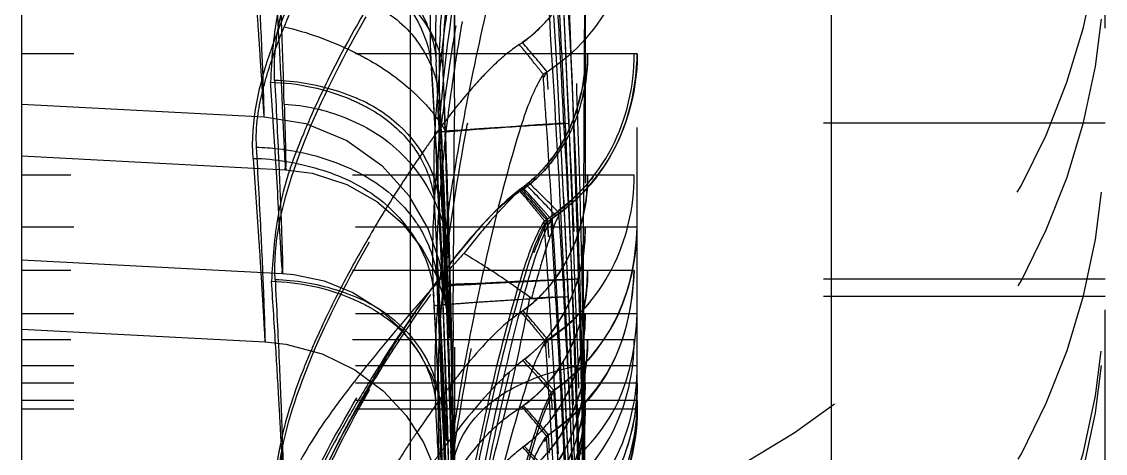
# Model space of a CAD drawing. Header units: millimetres. Extents: x 1147 to 12155, y -6137 to -4403.
# Drawn here: x 4469.75 to 4476.03, y -5384.36 to -5381.86 of the extents above; entities that cross this region are included whole.
import ezdxf

# ---------------------------------------------------------------- set-up
doc = ezdxf.new("R2010")
doc.units = ezdxf.units.MM
doc.header["$LTSCALE"] = 16.335
doc.linetypes.add('HIDDEN', pattern=[0.2, 0.1, -0.1])
doc.layers.get('0').update_dxf_attribs({"linetype": 'CONTINUOUS'})
doc.layers.add('DEFAULT_2', color=8, linetype='HIDDEN')

msp = doc.modelspace()

# ---------------------------------------------------------------- linework, layer by layer
at = {"color": 7, "linetype": 'Continuous'}
for p, q in [((4474.4402, -5400.9602), (4474.4402, -5116.5828)), ((4471.9992, -5119.5439), (4471.9992, -5397.9991)), ((4469.746, -5388.6192), (4469.746, -5354.3066)), ((4469.746, -5382.3364), (4471.1511, -5382.41)), ((4469.746, -5383.6435), (4471.1575, -5383.7175))]:
    msp.add_line(p, q, dxfattribs=at)
for points in [[(4471.1512, -5382.41), (4471.3934, -5382.45), (4471.6319, -5382.5485), (4471.8345, -5382.6936), (4471.9921, -5382.8699), (4471.9992, -5382.8824)], [(4471.1575, -5383.7175), (4471.2781, -5383.7304), (4471.4883, -5383.7865), (4471.6781, -5383.8793), (4471.8413, -5384.0015), (4471.9742, -5384.1449)]]:
    msp.add_lwpolyline(points, dxfattribs=at)
msp.add_arc((4477.2178, -5388.264), 7.0257, 141.95604, 143.11875, dxfattribs=at)
for points, knots in [([(4471.1512, -5382.41), (4471.1527, -5382.41), (4471.1502, -5382.4), (4471.1529, -5382.3899), (4471.151, -5382.3649), (4471.1508, -5382.3179), (4471.1476, -5382.2349), (4471.1431, -5382.1116), (4471.1362, -5381.9548), (4471.1232, -5381.6834), (4471.1111, -5381.4643), (4471.102, -5381.3082)], [0, 0, 0, 0, 0.004226, 0.016793, 0.037599, 0.066519, 0.148191, 0.260789, 0.403291, 0.574674, 1, 1, 1, 1]), ([(4471.1075, -5382.5872), (4471.1496, -5382.588), (4471.3221, -5382.6002), (4471.4927, -5382.6437), (4471.6133, -5382.6943)], [0, 0, 0, 0, 0.243497, 1, 1, 1, 1]), ([(4471.1575, -5383.7175), (4471.1591, -5383.7176), (4471.1562, -5383.7071), (4471.1591, -5383.697), (4471.157, -5383.6712), (4471.1568, -5383.6229), (4471.1534, -5383.5377), (4471.149, -5383.4111), (4471.142, -5383.2502), (4471.1289, -5382.9719), (4471.1167, -5382.7472), (4471.1075, -5382.5872)], [0, 0, 0, 0, 0.004196, 0.016767, 0.037596, 0.066554, 0.148327, 0.26103, 0.403605, 0.574996, 1, 1, 1, 1]), ([(4471.6133, -5382.6943), (4471.6517, -5382.7103), (4471.7939, -5382.7778), (4471.921, -5382.8798), (4471.9934, -5382.9703)], [0, 0, 0, 0, 0.26405, 1, 1, 1, 1]), ([(4471.5981, -5384.0474), (4471.5693, -5384.0858), (4471.4598, -5384.2363), (4471.3608, -5384.3957), (4471.3034, -5384.5214)], [0, 0, 0, 0, 0.257768, 1, 1, 1, 1])]:
    msp.add_open_spline(points, degree=3, knots=knots, dxfattribs=at)
msp.add_open_spline([(4471.1075, -5382.5872), (4471.104, -5382.5279), (4471.1072, -5382.468), (4471.1149, -5382.4091)], degree=3, dxfattribs=at)
at = {"layer": 'DEFAULT_2', "color": 8, "linetype": 'HIDDEN'}
for p, q in [((4476.0286, -5388.4307), (4476.0286, -5129.1123)), ((4473.0272, -5273.3513), (4473.0132, -5384.1071)), ((4473.3151, -5384.1071), (4473.2972, -5273.3513)), ((4472.2559, -5328.2078), (4472.2559, -5391.4398)), ((4473.3151, -5382.0458), (4469.746, -5382.0458)), ((4472.1472, -5382.5429), (4472.1223, -5382.127)), ((4472.1226, -5382.1323), (4472.1296, -5382.2552)), ((4472.1296, -5382.2552), (4472.1364, -5382.3782)), ((4472.1864, -5382.671), (4472.1693, -5382.3145)), ((4472.1777, -5382.4996), (4472.1695, -5382.3185)), ((4472.2548, -5382.3033), (4472.2539, -5382.5112)), ((4472.1364, -5382.3782), (4472.143, -5382.5011)), ((4476.0286, -5382.448), (4472.8894, -5382.448)), ((4472.1852, -5382.6744), (4472.1777, -5382.4996)), ((4472.1765, -5383.0793), (4472.1472, -5382.5429)), ((4469.746, -5382.638), (4471.2764, -5382.7182)), ((4472.2059, -5383.121), (4472.1864, -5382.671)), ((4473.2972, -5382.7497), (4469.746, -5382.7497)), ((4472.6456, -5382.8269), (4472.671, -5382.8053)), ((4471.8056, -5382.9022), (4471.9511, -5383.028)), ((4471.2545, -5383.2736), (4471.2337, -5382.908)), ((4472.1596, -5383.2701), (4472.1399, -5382.9145)), ((4471.9511, -5383.028), (4472.0655, -5383.1723)), ((4472.8715, -5383.1317), (4472.8609, -5382.9704)), ((4473.3151, -5383.0513), (4469.746, -5383.0513)), ((4472.1911, -5383.3587), (4472.1765, -5383.0793)), ((4472.2246, -5383.6064), (4472.2059, -5383.121)), ((4472.0655, -5383.1723), (4472.1474, -5383.3248)), ((4472.1627, -5383.3641), (4472.1554, -5383.214)), ((4469.746, -5383.2413), (4471.2581, -5383.3206)), ((4472.1842, -5383.7567), (4472.1596, -5383.2701)), ((4472.2559, -5385.5982), (4472.2208, -5383.2289)), ((4473.2972, -5383.3027), (4469.746, -5383.3027)), ((4472.1474, -5383.3248), (4472.1978, -5383.4729)), ((4472.1672, -5383.4593), (4472.1627, -5383.3641)), ((4472.1861, -5383.3947), (4472.1888, -5383.4594)), ((4472.19, -5383.3732), (4472.1941, -5383.4113)), ((4472.194, -5383.4075), (4472.1911, -5383.3587)), ((4472.2142, -5383.4594), (4472.2118, -5383.3862)), ((4476.0286, -5383.353), (4472.9747, -5383.353)), ((4471.6668, -5383.4312), (4471.8161, -5383.5258)), ((4472.1561, -5383.8282), (4472.1338, -5383.4352)), ((4472.1338, -5383.4352), (4472.1346, -5383.4516)), ((4472.1941, -5383.4113), (4472.1946, -5383.4172)), ((4472.8248, -5383.4577), (4472.8887, -5383.4535)), ((4476.0286, -5383.4535), (4472.8887, -5383.4535)), ((4471.8161, -5383.5258), (4471.9438, -5383.6421)), ((4472.1978, -5383.4729), (4472.2207, -5383.5915)), ((4473.3151, -5383.5541), (4469.746, -5383.5541)), ((4472.2207, -5383.5915), (4472.226, -5383.6438)), ((4471.9438, -5383.6421), (4472.0472, -5383.7746)), ((4472.226, -5383.6438), (4472.2267, -5383.6533)), ((4472.2471, -5383.5988), (4472.2435, -5384.067)), ((4473.2972, -5383.7049), (4469.746, -5383.7049)), ((4472.0472, -5383.7746), (4472.123, -5383.9135)), ((4472.2049, -5384.1967), (4472.1842, -5383.7567)), ((4472.1686, -5384.4995), (4472.1561, -5383.8282)), ((4473.3151, -5383.8557), (4469.746, -5383.8557)), ((4473.3151, -5383.9563), (4469.746, -5383.9563)), ((4472.123, -5383.9135), (4472.172, -5384.0478)), ((4472.9189, -5383.9618), (4472.9225, -5384.0475)), ((4473.3151, -5384.0568), (4469.746, -5384.0568)), ((4472.172, -5384.0478), (4472.1984, -5384.1669)), ((4472.2435, -5384.067), (4472.2423, -5384.2203)), ((4473.3151, -5384.1071), (4469.746, -5384.1071)), ((4472.1879, -5384.8991), (4472.1708, -5384.1069)), ((4472.1984, -5384.1669), (4472.2063, -5384.2309)), ((4472.2423, -5384.2203), (4472.2396, -5384.5911)), ((4472.2063, -5384.2309), (4472.2073, -5384.2428)), ((4472.8002, -5384.4323), (4472.7892, -5384.2628)), ((4472.2012, -5384.7267), (4472.1799, -5384.2884))]:
    msp.add_line(p, q, dxfattribs=at)
for points in [[(4471.2764, -5382.7182), (4471.4308, -5382.7383), (4471.631, -5382.8029), (4471.8056, -5382.9022)], [(4471.9992, -5382.8824), (4472.1024, -5383.0619), (4472.1667, -5383.2483), (4472.19, -5383.3732)], [(4471.2581, -5383.3205), (4471.3237, -5383.3261), (4471.5006, -5383.3634), (4471.6668, -5383.4312)], [(4472.1946, -5383.4172), (4472.1946, -5383.4167), (4472.194, -5383.4075)], [(4472.2267, -5383.6533), (4472.2267, -5383.6539), (4472.2264, -5383.6475), (4472.2257, -5383.6311)], [(4471.9742, -5384.1449), (4472.0757, -5384.3018), (4472.1457, -5384.4628), (4472.1853, -5384.611)], [(4472.2073, -5384.2428), (4472.2074, -5384.244), (4472.2071, -5384.2386), (4472.2062, -5384.2222)]]:
    msp.add_lwpolyline(points, dxfattribs=at)
for centre, radius, start, end in [((4373.9683, -5386.6034), 99.0379, 2.404723, 4.492371), ((4371.204, -5386.7388), 101.8062, 1.905859, 3.963587), ((4374.9299, -5387.66), 98.0752, 2.458197, 4.393854), ((4370.528, -5386.0531), 102.4822, 2.304856, 3.099452), ((4371.276, -5387.8432), 101.7342, 1.877948, 3.938209), ((4472.0066, -5380.8895), 4.022, 284.30286, 0), ((4357.8432, -5381.5599), 115.1673, 359.736628, 0.33353), ((4371.6589, -5388.2338), 101.35, 3.291721, 3.837393), ((4371.1686, -5387.2113), 101.8407, 2.880125, 3.239102), ((4404.8977, -5385.4351), 68.1165, 2.217098, 3.359329), ((4472.0066, -5381.4425), 4.022, 284.44, 0), ((4389.7985, -5384.7143), 81.5045, 1.671164, 2.281325), ((4389.6297, -5385.4817), 82.6244, 0.704746, 2.767959), ((4415.8811, -5384.9899), 55.4401, 2.78531, 3.50156), ((4294.5023, -5381.6819), 177.7535, 359.799692, 359.995829), ((4370.8337, -5387.4292), 102.1771, 2.993703, 3.229806), ((4474.8185, -5383.2893), 3.8175, 156.67502, 158.46631), ((4485.3843, -5384.1242), 13.2797, 170.17623, 171.46589), ((4369.9408, -5386.0819), 103.0701, 1.774012, 2.307763), ((4471.4751, -5382.393), 0.7041, 29.12286, 37.6881), ((4467.4419, -5386.2906), 6.7388, 38.38934, 39.6412), ((4467.6423, -5386.3714), 6.6598, 39.34549, 41.25887), ((4476.8763, -5384.8331), 5.9685, 152.42671, 156.1161), ((4471.504, -5382.3768), 0.6709, 21.24599, 29.11913), ((4471.9505, -5382.0458), 1.0766, 346.77892, 359.98329), ((4385.9573, -5387.4852), 86.3315, 3.278612, 3.5549), ((4471.5426, -5382.3617), 0.6295, 14.56943, 21.24108), ((4389.9641, -5386.3732), 82.2961, 1.905097, 2.982716), ((4397.2398, -5385.6365), 74.9927, 2.043689, 2.709893), ((4486.8432, -5385.141), 14.7872, 168.33044, 170.15346), ((4467.4995, -5386.2457), 6.6658, 37.76222, 38.39402), ((4371.3236, -5388.8005), 101.6867, 1.851678, 3.750395), ((4371.6664, -5387.3855), 101.3433, 2.792603, 2.993653), ((4369.997, -5387.2708), 103.0138, 2.674925, 2.880412), ((4225.2632, -5381.0699), 247.7482, 359.507236, 359.76426), ((4407.814, -5386.6647), 63.531, 3.81587, 4.020413), ((4344.3326, -5386.3259), 127.9256, 1.387227, 1.865486), ((4390.5023, -5385.5624), 81.7589, 2.268977, 2.384028), ((4484.0149, -5383.9206), 11.8953, 171.45653, 173.12741), ((4371.1931, -5389.1615), 101.8169, 3.773296, 3.941051), ((4402.8901, -5385.6165), 68.4462, 2.638083, 2.780847), ((4389.7571, -5385.592), 82.5047, 2.136607, 2.26901), ((4471.9691, -5382.0545), 1.0431, 339.6642, 347.32502), ((4411.3191, -5386.4336), 60.0183, 3.367663, 3.818488), ((4476.1341, -5385.4129), 4.9319, 142.96022, 144.03315), ((4476.4135, -5437.5189), 55.1836, 93.66149, 93.95081), ((4371.085, -5389.1685), 101.9252, 3.152331, 3.773217), ((4370.5365, -5388.2928), 102.474, 2.422285, 3.288594), ((4408.0643, -5386.378), 64.9441, 2.302061, 3.469279), ((4369.0317, -5387.3158), 103.9802, 2.430079, 2.674861), ((4472.0203, -5382.0732), 0.9886, 334.35606, 339.64656), ((4472.0066, -5382.448), 4.022, 284.44917, 0), ((4476.8366, -5385.9208), 5.7988, 144.04812, 145.45771), ((4476.8005, -5382.7311), 4.6657, 177.26532, 179.39054), ((4394.5726, -5386.5949), 77.6783, 2.416935, 3.020954), ((4393.8859, -5385.4573), 78.3737, 1.295185, 2.150714), ((4161.8999, -5381.1075), 310.3572, 359.540082, 359.740873), ((4472.0624, -5382.0929), 0.9423, 329.22169, 335.85833), ((4472.1134, -5382.123), 0.8831, 322.91027, 329.21188), ((4477.5889, -5386.4416), 6.7138, 145.43755, 146.38303), ((4483.9414, -5384.6511), 11.8444, 170.0877, 172.04545), ((4391.2095, -5386.0595), 81.0464, 1.890282, 2.393786), ((4477.969, -5386.6943), 7.1702, 146.38259, 147.22467), ((4480.5929, -5383.5531), 8.4508, 174.73607, 176.07887), ((4472.2115, -5382.0935), 1.0931, 311.13293, 325.19418), ((4471.9466, -5382.7492), 1.0806, 346.89151, 359.97502), ((4478.3874, -5386.9639), 7.668, 147.22378, 149.74634), ((4467.1393, -5387.7053), 7.3473, 39.65903, 41.56439), ((4470.4596, -5384.8456), 2.9756, 38.28429, 42.57403), ((4467.2752, -5387.8095), 7.3341, 41.5792, 42.86378), ((4467.509, -5387.9257), 7.2709, 42.80727, 44.76816), ((4467.6227, -5388.0624), 7.3075, 44.8272, 46.14063), ((4408.1519, -5385.3392), 64.861, 1.200459, 2.243618), ((4467.4949, -5387.1753), 6.7236, 38.86311, 40.12076), ((4371.4158, -5386.0351), 101.5944, 1.512792, 1.773343), ((4391.2825, -5387.2485), 80.9735, 2.855901, 3.065254), ((4391.5901, -5386.7479), 80.6657, 2.382417, 2.727529), ((4467.5561, -5387.1267), 6.6455, 38.22773, 38.86781), ((4467.3624, -5387.7329), 7.218, 40.93311, 41.58365), ((4471.9495, -5381.7809), 1.4852, 303.77801, 307.85206), ((4467.7335, -5387.953), 7.1519, 44.1637, 44.83139), ((4472.2405, -5382.1252), 1.0501, 306.41674, 311.08009), ((4370.1107, -5387.2733), 102.9003, 1.797096, 2.431923), ((4477.3743, -5383.3284), 5.2244, 176.12414, 177.46007), ((4481.3438, -5384.2824), 9.2208, 172.08048, 173.43998), ((4375.3523, -5389.7191), 97.6533, 3.72206, 3.93634), ((4374.3233, -5389.4977), 98.6845, 1.816548, 3.765004), ((4371.3721, -5389.6099), 101.6382, 1.827042, 3.727625), ((4371.5096, -5389.2864), 101.5004, 3.085776, 3.548708), ((4370.9219, -5388.8254), 102.0885, 1.886609, 3.279634), ((4475.8244, -5385.9204), 4.4421, 139.75707, 142.30172), ((4471.9281, -5383.0511), 1.0851, 347.56813, 359.98747), ((4477.925, -5386.6992), 7.1352, 149.71154, 152.19346), ((4475.8052, -5383.2603), 3.6538, 177.43602, 179.28208), ((4391.7196, -5388.377), 81.3212, 3.471173, 3.698255), ((4475.9203, -5386.1215), 4.6678, 140.5669, 143.56306), ((4481.8081, -5392.0197), 12.959, 137.135, 137.72611), ((4469.9674, -5387.1326), 4.5738, 55.22565, 59.19542), ((4778.496, -5385.7083), 305.5041, 179.529702, 179.689095), ((4479.6542, -5384.0907), 7.5203, 173.42048, 175.24279), ((4476.6162, -5386.6603), 5.5479, 142.38455, 143.12665), ((4475.5932, -5385.8433), 4.2403, 141.91881, 142.65347), ((4486.1024, -5386.3469), 14.0137, 167.31651, 169.14194), ((4477.8874, -5387.6038), 7.131, 143.19164, 145.95595), ((4476.496, -5386.5175), 5.3671, 143.56661, 144.4917), ((4481.4567, -5391.7), 12.4839, 137.72676, 138.22009), ((4392.3603, -5386.6956), 79.893, 1.954951, 2.422199), ((4471.9757, -5383.309), 1.0507, 340.88554, 359.98259), ((4409.6137, -5387.5453), 61.7225, 3.523574, 3.883178), ((4480.9532, -5391.2519), 11.8099, 138.21392, 139.3868), ((4477.3933, -5387.1543), 6.4674, 144.51643, 146.57882), ((4390.7284, -5387.5065), 81.5311, 1.826601, 2.911964), ((4394.2428, -5386.992), 77.9959, 2.009464, 2.665701), ((4470.2398, -5386.7447), 4.0999, 53.10854, 55.26187), ((4475.922, -5468.0145), 84.7128, 91.993797, 92.26079), ((4374.7199, -5389.7595), 98.287, 3.145575, 3.721669), ((4411.0253, -5385.3642), 61.982, 1.042612, 1.859456), ((4472.0066, -5383.353), 4.022, 284.21544, 0), ((4382.3911, -5388.7118), 89.8977, 2.820335, 3.348508), ((4392.8524, -5387.7823), 79.4005, 2.270612, 3.119854), ((4478.0516, -5383.9564), 5.912, 175.25225, 176.97005), ((4391.3219, -5387.2468), 80.934, 1.914598, 2.682137), ((4388.9385, -5386.8566), 83.3195, 2.086891, 2.336825), ((4390.0701, -5386.0709), 82.1856, 0.931503, 1.820919), ((4476.7603, -5443.8266), 60.4971, 93.729917, 93.847483), ((4407.591, -5387.4202), 65.418, 2.163928, 3.476315), ((4472.0066, -5383.4535), 4.022, 284.45056, 0), ((4479.9415, -5390.391), 10.4816, 139.35944, 141.97459), ((4478.3084, -5387.7619), 7.5659, 146.55542, 148.46126), ((4467.5448, -5387.9081), 6.7104, 39.31568, 40.57868), ((4467.6765, -5387.9553), 6.6556, 39.69486, 41.61317), ((4370.9828, -5389.1742), 102.0275, 2.364123, 3.152382), ((4471.9284, -5383.5538), 1.0847, 347.50445, 359.98671), ((4479.0661, -5388.4121), 8.5601, 145.88955, 148.54283), ((4476.7146, -5383.8894), 4.5734, 176.92197, 180.04752), ((4395.6876, -5386.179), 76.5693, 0.924684, 1.902261), ((4467.6087, -5387.8564), 6.6281, 38.68227, 39.3203), ((4472.0172, -5383.3234), 1.0067, 335.34133, 340.88487), ((4475.6505, -5385.5705), 4.5953, 155.58888, 156.94441), ((4407.1171, -5385.1651), 65.1394, 0.551785, 1.301308), ((4485.8059, -5386.2925), 13.7122, 169.13157, 171.12809), ((4371.4056, -5390.5059), 101.6045, 3.097151, 3.832976), ((4371.4045, -5390.2724), 101.6058, 1.804264, 3.70634), ((4471.9454, -5383.7045), 1.0818, 347.08124, 359.97786), ((4399.3181, -5386.7738), 73.6991, 1.431109, 2.336397), ((4478.49, -5387.876), 7.7803, 148.44447, 149.70233), ((4388.3592, -5386.8785), 83.8992, 1.843293, 2.087427), ((4475.1613, -5386.1954), 3.6796, 139.81637, 142.61562), ((4467.3161, -5388.7967), 7.2928, 41.0406, 42.9762), ((4467.3969, -5388.8981), 7.3175, 42.68049, 43.97598), ((4371.3825, -5389.291), 101.6276, 2.621476, 3.084491), ((4475.6538, -5383.8889), 3.5127, 180.07009, 183.0289), ((4471.9291, -5383.8554), 1.0841, 347.39226, 359.98533), ((4478.5455, -5388.0977), 7.952, 148.51759, 150.46468), ((4478.3066, -5387.7686), 7.5678, 149.70425, 150.4669), ((4389.2439, -5386.7923), 83.0108, 0.96286, 1.948272), ((4475.9114, -5386.7755), 4.6277, 142.54722, 143.16557), ((4467.4921, -5388.811), 7.1885, 42.02797, 42.68486), ((4471.9307, -5383.9559), 1.0825, 347.11474, 359.98178), ((4476.3044, -5387.0698), 5.1187, 143.16642, 144.04146), ((4371.1347, -5390.2892), 101.8757, 1.639189, 3.53449), ((4371.4732, -5390.0129), 101.537, 2.950038, 3.395916), ((4416.163, -5385.134), 56.8474, 0.29122, 1.16292), ((4477.6743, -5387.4152), 6.8434, 150.43194, 152.87202), ((4477.1616, -5387.6861), 6.1744, 144.08316, 146.10169), ((4391.3974, -5388.2875), 80.8585, 2.706459, 2.986646), ((4391.6582, -5387.8518), 80.5976, 2.347566, 2.691742), ((4488.9564, -5387.8091), 16.8706, 167.27596, 169.37049), ((4467.624, -5388.4609), 6.656, 39.10444, 41.01596), ((4467.6956, -5388.5207), 6.6519, 39.88006, 41.80014), ((4370.7643, -5388.293), 102.2464, 1.655656, 2.379722), ((4372.2138, -5387.2048), 100.7961, 1.571586, 1.795653), ((4471.9295, -5384.0565), 1.0837, 347.32008, 359.98442), ((4476.2492, -5387.3472), 5.0533, 140.76426, 142.98833), ((4486.956, -5387.3659), 14.8762, 167.3867, 169.38829), ((4471.93, -5384.1068), 1.0832, 347.24383, 359.98344), ((4390.9264, -5386.7986), 81.3308, 1.457673, 1.8452), ((4503.6665, -5388.8037), 31.7475, 171.62181, 171.8032), ((4477.9303, -5388.2096), 7.1045, 146.05524, 146.61819), ((4489.8974, -5386.8194), 17.8361, 171.80586, 172.08664), ((4371.4221, -5390.7879), 101.5882, 1.783433, 3.686647), ((4402.4024, -5385.529), 70.6065, 0.810079, 1.049026), ((4478.3002, -5388.4523), 7.5469, 146.62459, 147.7681), ((4477.1708, -5388.0481), 6.2111, 142.94259, 143.54128), ((4467.3014, -5389.3061), 7.3074, 41.00477, 42.93611), ((4467.3659, -5389.3792), 7.3211, 42.39635, 43.68913), ((4477.6693, -5388.4167), 6.8311, 143.53934, 144.22146)]:
    msp.add_arc(centre, radius, start, end, dxfattribs=at)
for points, knots in [([(4472.1226, -5382.1322), (4472.1071, -5381.8723), (4472.1358, -5381.3256), (4472.235, -5380.6409), (4472.3403, -5380.072), (4472.4332, -5379.6405), (4472.5424, -5379.2308), (4472.6244, -5378.9553), (4472.702, -5378.8462)], [0, 0, 0, 0, 0.232727, 0.486868, 0.618213, 0.749948, 0.880355, 1, 1, 1, 1]), ([(4471.2127, -5382.1982), (4471.2013, -5381.9849), (4471.3114, -5381.5191), (4471.626, -5380.8511), (4471.9741, -5380.2755), (4472.3078, -5379.8235), (4472.5081, -5379.6089), (4472.6293, -5379.5291)], [0, 0, 0, 0, 0.207745, 0.452099, 0.719677, 0.858849, 1, 1, 1, 1]), ([(4472.1644, -5382.9095), (4472.1528, -5382.6557), (4472.1877, -5382.1236), (4472.2936, -5381.4583), (4472.4037, -5380.906), (4472.5002, -5380.487), (4472.6111, -5380.0833), (4472.6958, -5379.815), (4472.7668, -5379.7015)], [0, 0, 0, 0, 0.232216, 0.485065, 0.615717, 0.747072, 0.877609, 1, 1, 1, 1]), ([(4471.0876, -5382.6517), (4471.0718, -5382.4359), (4471.186, -5381.9597), (4471.5158, -5381.2814), (4471.8826, -5380.6956), (4472.2355, -5380.2385), (4472.4505, -5380.0245), (4472.5801, -5379.9503)], [0, 0, 0, 0, 0.205478, 0.449746, 0.718344, 0.858207, 1, 1, 1, 1]), ([(4472.1382, -5383.5081), (4472.12, -5383.2371), (4472.1429, -5382.6789), (4472.2435, -5381.9847), (4472.3486, -5381.4183), (4472.44, -5380.9873), (4472.55, -5380.5605), (4472.6369, -5380.2711), (4472.7168, -5380.1459)], [0, 0, 0, 0, 0.237442, 0.485795, 0.612818, 0.741107, 0.87019, 1, 1, 1, 1]), ([(4471.2151, -5383.3549), (4471.2038, -5383.1415), (4471.3141, -5382.6755), (4471.629, -5382.0073), (4471.9772, -5381.4315), (4472.3109, -5380.9791), (4472.5107, -5380.764), (4472.6318, -5380.6838)], [0, 0, 0, 0, 0.207732, 0.452091, 0.719672, 0.858845, 1, 1, 1, 1]), ([(4472.1669, -5384.0669), (4472.1554, -5383.813), (4472.1905, -5383.2805), (4472.2967, -5382.6149), (4472.4071, -5382.0622), (4472.5037, -5381.6428), (4472.6147, -5381.2386), (4472.6993, -5380.97), (4472.77, -5380.856)], [0, 0, 0, 0, 0.232154, 0.48495, 0.615578, 0.746922, 0.877471, 1, 1, 1, 1]), ([(4472.7413, -5380.8728), (4472.6833, -5380.9591), (4472.6072, -5381.1662), (4472.4854, -5381.593), (4472.4079, -5381.9264), (4472.3617, -5382.15)], [0, 0, 0, 0, 0.233552, 0.487307, 1, 1, 1, 1]), ([(4473.0002, -5384.7868), (4473.002, -5384.7863), (4473.0004, -5384.7767), (4473.0037, -5384.7645), (4473.0036, -5384.7386), (4473.0062, -5384.6884), (4473.0076, -5384.6015), (4473.0097, -5384.4722), (4473.0108, -5384.3089), (4473.0109, -5384.1136), (4473.0096, -5383.8876), (4473.0056, -5383.5303), (4472.9954, -5383.0239), (4472.9759, -5382.3595), (4472.9479, -5381.6387), (4472.9236, -5381.1425), (4472.9097, -5380.8895)], [0, 0, 0, 0, 0.001369, 0.005212, 0.011497, 0.020177, 0.04453, 0.07789, 0.119871, 0.17009, 0.228162, 0.293705, 0.445024, 0.61778, 0.805071, 1, 1, 1, 1]), ([(4472.1906, -5382.1614), (4472.1836, -5381.9732), (4472.2277, -5381.5585), (4472.2953, -5381.1503), (4472.3277, -5380.9264)], [0, 0, 0, 0, 0.454247, 1, 1, 1, 1]), ([(4473.0272, -5381.1911), (4473.0272, -5381.3421), (4472.9655, -5381.6455), (4472.7706, -5381.8942), (4472.6486, -5381.9795)], [0, 0, 0, 0, 0.503564, 1, 1, 1, 1]), ([(4473.2972, -5381.1911), (4473.2968, -5381.383), (4473.2065, -5381.7709), (4472.9322, -5382.0668), (4472.7692, -5382.1636)], [0, 0, 0, 0, 0.502944, 1, 1, 1, 1]), ([(4471.0763, -5381.3465), (4471.2055, -5381.3484), (4471.4633, -5381.3927), (4471.8957, -5381.586), (4472.1111, -5381.9196), (4472.1226, -5382.1322)], [0, 0, 0, 0, 0.274688, 0.547228, 1, 1, 1, 1]), ([(4471.0763, -5381.3465), (4471.0879, -5381.4973), (4471.1035, -5381.7088), (4471.1215, -5381.9709), (4471.1313, -5382.1221), (4471.1392, -5382.2411), (4471.1436, -5382.3209), (4471.1476, -5382.3665), (4471.1479, -5382.3902), (4471.1513, -5382.4007), (4471.1496, -5382.4098), (4471.1512, -5382.41)], [0, 0, 0, 0, 0.425529, 0.596823, 0.739185, 0.851647, 0.933242, 0.962162, 0.983004, 0.995649, 1, 1, 1, 1]), ([(4471.9966, -5381.3844), (4471.9583, -5381.4409), (4471.8119, -5381.6637), (4471.6775, -5381.8945), (4471.5857, -5382.0704)], [0, 0, 0, 0, 0.255866, 1, 1, 1, 1]), ([(4472.2237, -5381.3718), (4472.2156, -5381.4337), (4472.1867, -5381.674), (4472.1684, -5381.9158), (4472.1659, -5382.0954)], [0, 0, 0, 0, 0.258127, 1, 1, 1, 1]), ([(4472.2664, -5381.4546), (4472.2564, -5381.5121), (4472.2187, -5381.7384), (4472.1874, -5381.9657), (4472.1694, -5382.1358)], [0, 0, 0, 0, 0.254571, 1, 1, 1, 1]), ([(4473.0039, -5383.8495), (4473.0015, -5383.6691), (4472.9876, -5382.8666), (4472.9612, -5382.0641), (4472.9309, -5381.4425)], [0, 0, 0, 0, 0.224687, 1, 1, 1, 1]), ([(4471.2384, -5381.4699), (4471.3564, -5381.4726), (4471.591, -5381.5133), (4471.9801, -5381.6805), (4472.1818, -5381.9741), (4472.1904, -5382.1615)], [0, 0, 0, 0, 0.27978, 0.555529, 1, 1, 1, 1]), ([(4472.1605, -5381.5696), (4472.1576, -5381.6138), (4472.1471, -5381.7873), (4472.1422, -5381.9615), (4472.1486, -5382.0909)], [0, 0, 0, 0, 0.254644, 1, 1, 1, 1]), ([(4471.2569, -5381.685), (4471.2451, -5381.7303), (4471.2077, -5381.9034), (4471.1942, -5382.0805), (4471.1887, -5382.2104)], [0, 0, 0, 0, 0.265141, 1, 1, 1, 1]), ([(4471.6868, -5381.7065), (4471.7226, -5381.722), (4471.852, -5381.7852), (4471.968, -5381.8792), (4472.0323, -5381.9625)], [0, 0, 0, 0, 0.269838, 1, 1, 1, 1]), ([(4471.9936, -5381.702), (4472.0168, -5381.732), (4472.0953, -5381.8486), (4472.1431, -5381.9883), (4472.1487, -5382.0909)], [0, 0, 0, 0, 0.269398, 1, 1, 1, 1]), ([(4471.2308, -5384.6612), (4471.2203, -5384.4472), (4471.3328, -5383.9807), (4471.6499, -5383.3116), (4471.9992, -5382.7349), (4472.332, -5382.2802), (4472.5297, -5382.0633), (4472.6487, -5381.9795)], [0, 0, 0, 0, 0.207766, 0.452174, 0.71973, 0.858861, 1, 1, 1, 1]), ([(4471.6588, -5382.0277), (4471.6902, -5382.0429), (4471.8076, -5382.1042), (4471.9178, -5382.1799), (4471.9912, -5382.2441)], [0, 0, 0, 0, 0.263556, 1, 1, 1, 1]), ([(4473.0132, -5382.0458), (4473.0132, -5382.1962), (4472.9523, -5382.4983), (4472.7582, -5382.7462), (4472.6365, -5382.8307)], [0, 0, 0, 0, 0.503851, 1, 1, 1, 1]), ([(4473.0272, -5382.0458), (4473.0272, -5382.1964), (4472.9656, -5382.4988), (4472.7721, -5382.7473), (4472.6507, -5382.8328)], [0, 0, 0, 0, 0.503502, 1, 1, 1, 1]), ([(4473.0132, -5382.0458), (4473.0132, -5382.1892), (4472.958, -5382.477), (4472.7824, -5382.7183), (4472.671, -5382.8053)], [0, 0, 0, 0, 0.503587, 1, 1, 1, 1]), ([(4472.7948, -5383.0176), (4472.9535, -5382.9155), (4473.2296, -5382.6247), (4473.3099, -5382.2367), (4473.3151, -5382.0458)], [0, 0, 0, 0, 0.497013, 1, 1, 1, 1]), ([(4472.7952, -5383.0021), (4472.9506, -5382.9021), (4473.2115, -5382.6106), (4473.2972, -5382.2326), (4473.2972, -5382.0458)], [0, 0, 0, 0, 0.497201, 1, 1, 1, 1]), ([(4472.1827, -5385.3773), (4472.1722, -5385.1224), (4472.2095, -5384.5882), (4472.3181, -5383.9204), (4472.4304, -5383.3657), (4472.5281, -5382.9446), (4472.6394, -5382.5368), (4472.7243, -5382.2666), (4472.7925, -5382.1492)], [0, 0, 0, 0, 0.231744, 0.484221, 0.614696, 0.745982, 0.876615, 1, 1, 1, 1]), ([(4471.2127, -5382.1981), (4471.2212, -5382.3571), (4471.2324, -5382.5803), (4471.2443, -5382.8568), (4471.2507, -5383.0165), (4471.2547, -5383.1421), (4471.2578, -5383.2267), (4471.2578, -5383.2746), (4471.2598, -5383.3001), (4471.2569, -5383.3103), (4471.2597, -5383.3206), (4471.2581, -5383.3205)], [0, 0, 0, 0, 0.425235, 0.596619, 0.739141, 0.851769, 0.933472, 0.962403, 0.983217, 0.995787, 1, 1, 1, 1]), ([(4471.2127, -5382.1981), (4471.3305, -5382.2006), (4471.5652, -5382.2419), (4471.9572, -5382.4165), (4472.1547, -5382.7175), (4472.1644, -5382.9094)], [0, 0, 0, 0, 0.276114, 0.549716, 1, 1, 1, 1]), ([(4472.7695, -5382.1638), (4472.7548, -5382.1876), (4472.6979, -5382.2926), (4472.6587, -5382.4059), (4472.6317, -5382.4931)], [0, 0, 0, 0, 0.23422, 1, 1, 1, 1]), ([(4471.9912, -5382.2441), (4472.0071, -5382.2579), (4472.0651, -5382.3112), (4472.1181, -5382.3703), (4472.1525, -5382.4168)], [0, 0, 0, 0, 0.266393, 1, 1, 1, 1]), ([(4471.2683, -5382.3374), (4471.3881, -5382.3427), (4471.6306, -5382.3994), (4472.0418, -5382.6422), (4472.2138, -5383.0023), (4472.2207, -5383.2289)], [0, 0, 0, 0, 0.254746, 0.518191, 1, 1, 1, 1]), ([(4471.2683, -5382.3374), (4471.2699, -5382.3924), (4471.2723, -5382.4867), (4471.276, -5382.5958), (4471.2761, -5382.6585), (4471.2784, -5382.69), (4471.2751, -5382.7057), (4471.2786, -5382.7166), (4471.2767, -5382.7175)], [0, 0, 0, 0, 0.433906, 0.746221, 0.856302, 0.93541, 0.983359, 1, 1, 1, 1]), ([(4471.6561, -5382.3109), (4471.6918, -5382.3262), (4471.8209, -5382.3887), (4471.9367, -5382.4818), (4472.0012, -5382.5645)], [0, 0, 0, 0, 0.269729, 1, 1, 1, 1]), ([(4472.1695, -5382.3185), (4472.1774, -5382.4762), (4472.191, -5382.7649), (4472.2065, -5383.1316), (4472.2183, -5383.4395), (4472.2228, -5383.5614), (4472.2293, -5383.7259), (4472.2292, -5383.5918), (4472.2258, -5383.4718), (4472.2229, -5383.3168), (4472.2208, -5383.2289)], [0, 0, 0, 0, 0.256685, 0.464012, 0.616574, 0.711527, 0.746969, 0.771872, 0.857022, 1, 1, 1, 1]), ([(4471.4189, -5382.4166), (4471.403, -5382.4527), (4471.3429, -5382.5926), (4471.2905, -5382.7364), (4471.2622, -5382.8456)], [0, 0, 0, 0, 0.259223, 1, 1, 1, 1]), ([(4472.143, -5382.5011), (4472.1415, -5382.4969), (4472.1737, -5382.5011), (4472.2006, -5382.4909), (4472.2761, -5382.4891), (4472.3665, -5382.4809), (4472.4851, -5382.4738), (4472.6712, -5382.462), (4472.8182, -5382.4536), (4472.919, -5382.448)], [0, 0, 0, 0, 0.017357, 0.070011, 0.157467, 0.279147, 0.43296, 0.610789, 1, 1, 1, 1]), ([(4473.0102, -5386.3427), (4473.0124, -5386.317), (4473.0086, -5386.2165), (4473.0134, -5385.9968), (4473.0099, -5385.6422), (4473.0043, -5384.9411), (4472.9807, -5383.8623), (4472.9452, -5382.9445), (4472.919, -5382.448)], [0, 0, 0, 0, 0.019851, 0.077282, 0.169275, 0.292815, 0.617205, 1, 1, 1, 1]), ([(4471.2731, -5382.6659), (4471.2724, -5382.6538), (4471.2692, -5382.5873), (4471.2663, -5382.5207), (4471.2638, -5382.4662)], [0, 0, 0, 0, 0.180607, 1, 1, 1, 1]), ([(4472.2051, -5382.4972), (4472.2298, -5382.495), (4472.3651, -5382.4838), (4472.5006, -5382.4742), (4472.6113, -5382.4665)], [0, 0, 0, 0, 0.182785, 1, 1, 1, 1]), ([(4472.0012, -5382.5645), (4472.0227, -5382.5921), (4472.0939, -5382.6984), (4472.1354, -5382.8258), (4472.1401, -5382.9186)], [0, 0, 0, 0, 0.273906, 1, 1, 1, 1]), ([(4472.1941, -5383.4146), (4472.1918, -5383.3741), (4472.1768, -5383.0852), (4472.1617, -5382.7962), (4472.1475, -5382.5478)], [0, 0, 0, 0, 0.140118, 1, 1, 1, 1]), ([(4471.0876, -5382.6517), (4471.2165, -5382.6537), (4471.4735, -5382.6984), (4471.9055, -5382.8908), (4472.1203, -5383.2229), (4472.1338, -5383.4352)], [0, 0, 0, 0, 0.274461, 0.547007, 1, 1, 1, 1]), ([(4471.0876, -5382.6517), (4471.0987, -5382.8028), (4471.1134, -5383.0148), (4471.1303, -5383.2773), (4471.1394, -5383.4289), (4471.1468, -5383.5481), (4471.1508, -5383.6281), (4471.1544, -5383.6738), (4471.1545, -5383.6975), (4471.158, -5383.7083), (4471.156, -5383.7172), (4471.1575, -5383.7175)], [0, 0, 0, 0, 0.425522, 0.596806, 0.739157, 0.851613, 0.933211, 0.962137, 0.982987, 0.995643, 1, 1, 1, 1]), ([(4471.2767, -5382.7175), (4471.2728, -5382.7192), (4471.2794, -5382.6871), (4471.2737, -5382.6789), (4471.2731, -5382.6659)], [0, 0, 0, 0, 0.246164, 1, 1, 1, 1]), ([(4473.0272, -5382.7497), (4473.0272, -5382.8998), (4472.9659, -5383.2015), (4472.7734, -5383.4496), (4472.6526, -5383.5353)], [0, 0, 0, 0, 0.50348, 1, 1, 1, 1]), ([(4472.7978, -5383.7043), (4472.9524, -5383.6041), (4473.212, -5383.3129), (4473.2972, -5382.936), (4473.2972, -5382.7497)], [0, 0, 0, 0, 0.497202, 1, 1, 1, 1]), ([(4471.1422, -5385.5599), (4471.1307, -5385.3424), (4471.2528, -5384.866), (4471.5896, -5384.187), (4471.9585, -5383.6002), (4472.3079, -5383.1373), (4472.5136, -5382.9162), (4472.6365, -5382.8307)], [0, 0, 0, 0, 0.205919, 0.450374, 0.718721, 0.858343, 1, 1, 1, 1]), ([(4471.2327, -5385.5162), (4471.2367, -5385.4139), (4471.2527, -5385.1987), (4471.3378, -5384.8701), (4471.4805, -5384.5336), (4471.7149, -5384.0595), (4472.0778, -5383.4705), (4472.424, -5383.0107), (4472.6507, -5382.8327)], [0, 0, 0, 0, 0.099298, 0.208494, 0.327223, 0.453138, 0.720563, 1, 1, 1, 1]), ([(4471.3168, -5384.8595), (4471.396, -5384.6877), (4471.5558, -5384.3287), (4471.8648, -5383.8059), (4472.2159, -5383.2903), (4472.4883, -5382.9629), (4472.6456, -5382.8269)], [0, 0, 0, 0, 0.232394, 0.482311, 0.744367, 1, 1, 1, 1]), ([(4471.2622, -5382.8456), (4471.2506, -5382.8905), (4471.2136, -5383.0616), (4471.2001, -5383.2369), (4471.1946, -5383.3653)], [0, 0, 0, 0, 0.265014, 1, 1, 1, 1]), ([(4472.1644, -5382.9093), (4472.1846, -5383.3697), (4472.2454, -5385.209), (4472.1664, -5383.3758), (4472.1401, -5382.9186)], [0, 0, 0, 0, 0.501486, 1, 1, 1, 1]), ([(4472.1848, -5382.9621), (4472.1882, -5383.0561), (4472.1916, -5383.1853), (4472.1992, -5383.3769), (4472.1968, -5383.4184), (4472.2, -5383.4761), (4472.192, -5383.4492), (4472.1952, -5383.4327), (4472.1941, -5383.4146)], [0, 0, 0, 0, 0.497527, 0.742925, 0.875414, 0.898905, 0.904182, 1, 1, 1, 1]), ([(4471.9934, -5382.9703), (4472.0175, -5383.0005), (4472.099, -5383.1181), (4472.1487, -5383.2602), (4472.1542, -5383.3646)], [0, 0, 0, 0, 0.270119, 1, 1, 1, 1]), ([(4472.7952, -5383.0021), (4472.7242, -5383.1264), (4472.639, -5383.4028), (4472.5271, -5383.8137), (4472.4324, -5384.2274), (4472.3212, -5384.7715), (4472.2128, -5385.4371), (4472.1739, -5385.9727), (4472.1846, -5386.2329)], [0, 0, 0, 0, 0.129994, 0.25928, 0.387759, 0.514915, 0.763551, 1, 1, 1, 1]), ([(4472.1916, -5386.4098), (4472.1783, -5386.136), (4472.2119, -5385.5735), (4472.345, -5384.729), (4472.4923, -5384.013), (4472.6378, -5383.4388), (4472.7277, -5383.1515), (4472.7948, -5383.0176)], [0, 0, 0, 0, 0.23759, 0.485906, 0.741027, 0.870267, 1, 1, 1, 1]), ([(4472.2716, -5385.4984), (4472.2981, -5385.2892), (4472.3646, -5384.8658), (4472.4923, -5384.2294), (4472.6439, -5383.5993), (4472.7519, -5383.1765), (4472.8432, -5382.985)], [0, 0, 0, 0, 0.245067, 0.49784, 0.75348, 1, 1, 1, 1]), ([(4472.7753, -5383.0154), (4472.7575, -5383.0449), (4472.6903, -5383.177), (4472.6473, -5383.3193), (4472.6152, -5383.428)], [0, 0, 0, 0, 0.233185, 1, 1, 1, 1]), ([(4472.8155, -5383.0038), (4472.7978, -5383.0382), (4472.73, -5383.1882), (4472.684, -5383.3467), (4472.6518, -5383.4682)], [0, 0, 0, 0, 0.235133, 1, 1, 1, 1]), ([(4473.0132, -5383.0513), (4473.0132, -5383.1987), (4472.9548, -5383.4946), (4472.7689, -5383.7397), (4472.6517, -5383.8253)], [0, 0, 0, 0, 0.503844, 1, 1, 1, 1]), ([(4472.8166, -5384.0086), (4472.9658, -5383.9), (4473.2383, -5383.6202), (4473.3068, -5383.2379), (4473.3151, -5383.0513)], [0, 0, 0, 0, 0.496979, 1, 1, 1, 1]), ([(4471.2581, -5383.3205), (4471.2542, -5383.3199), (4471.2608, -5383.296), (4471.2552, -5383.2853), (4471.2545, -5383.2736)], [0, 0, 0, 0, 0.254277, 1, 1, 1, 1]), ([(4473.0272, -5383.3027), (4473.0272, -5383.4525), (4472.9665, -5383.7536), (4472.7746, -5384.0013), (4472.6543, -5384.0871)], [0, 0, 0, 0, 0.503489, 1, 1, 1, 1]), ([(4472.8001, -5384.2558), (4472.9494, -5384.1486), (4473.2205, -5383.8691), (4473.2893, -5383.4885), (4473.2972, -5383.3027)], [0, 0, 0, 0, 0.497029, 1, 1, 1, 1]), ([(4473.2972, -5383.3033), (4473.2885, -5383.47), (4473.232, -5383.8065), (4473.021, -5384.0837), (4472.8933, -5384.1888)], [0, 0, 0, 0, 0.50238, 1, 1, 1, 1]), ([(4471.2151, -5383.3548), (4471.333, -5383.3573), (4471.5678, -5383.3986), (4471.9599, -5383.5735), (4472.1574, -5383.8748), (4472.1669, -5384.0668)], [0, 0, 0, 0, 0.276108, 0.549715, 1, 1, 1, 1]), ([(4471.2151, -5383.3548), (4471.2236, -5383.5138), (4471.2348, -5383.7369), (4471.2467, -5384.0133), (4471.2531, -5384.173), (4471.2571, -5384.2986), (4471.2603, -5384.3832), (4471.2603, -5384.431), (4471.2624, -5384.4566), (4471.2594, -5384.4667), (4471.2624, -5384.4771), (4471.2609, -5384.477)], [0, 0, 0, 0, 0.425225, 0.596608, 0.73913, 0.851761, 0.933468, 0.962403, 0.983219, 0.995791, 1, 1, 1, 1]), ([(4472.1861, -5383.3947), (4472.1872, -5383.3901), (4472.2139, -5383.3962), (4472.2468, -5383.3856), (4472.3184, -5383.3856), (4472.4094, -5383.3785), (4472.5258, -5383.3732), (4472.7095, -5383.3638), (4472.8545, -5383.3573), (4472.9539, -5383.353)], [0, 0, 0, 0, 0.018424, 0.071827, 0.159642, 0.281257, 0.434594, 0.611744, 1, 1, 1, 1]), ([(4472.2141, -5383.3855), (4472.2491, -5383.3803), (4472.3718, -5383.3787), (4472.4935, -5383.3711), (4472.5802, -5383.3676)], [0, 0, 0, 0, 0.289982, 1, 1, 1, 1]), ([(4472.9943, -5387.2517), (4472.9959, -5387.251), (4472.9931, -5387.2421), (4472.9967, -5387.2296), (4472.9959, -5387.2041), (4472.9985, -5387.1539), (4473.0001, -5387.0674), (4473.0032, -5386.9383), (4473.0058, -5386.7752), (4473.0082, -5386.58), (4473.0099, -5386.354), (4473.0108, -5385.9964), (4473.0082, -5385.4896), (4472.9989, -5384.8244), (4472.9817, -5384.1028), (4472.9644, -5383.6061), (4472.9539, -5383.353)], [0, 0, 0, 0, 0.001299, 0.005091, 0.01133, 0.019968, 0.044247, 0.077548, 0.119488, 0.169684, 0.227756, 0.293323, 0.444762, 0.617673, 0.805075, 1, 1, 1, 1]), ([(4471.6623, -5383.4663), (4471.6979, -5383.4816), (4471.8271, -5383.5442), (4471.943, -5383.6375), (4472.0074, -5383.7203)], [0, 0, 0, 0, 0.269747, 1, 1, 1, 1]), ([(4472.1378, -5383.5079), (4472.136, -5383.5038), (4472.1689, -5383.5076), (4472.1949, -5383.4976), (4472.2709, -5383.4955), (4472.3613, -5383.4872), (4472.4801, -5383.4799), (4472.6665, -5383.4679), (4472.8138, -5383.4593), (4472.9148, -5383.4535)], [0, 0, 0, 0, 0.017172, 0.069679, 0.157047, 0.278712, 0.432591, 0.610538, 1, 1, 1, 1]), ([(4473.0103, -5387.3482), (4473.013, -5387.3423), (4473.0069, -5387.3151), (4473.0133, -5387.2592), (4473.0103, -5387.1646), (4473.0119, -5387.0359), (4473.0109, -5386.8731), (4473.0097, -5386.5932), (4473.005, -5386.171), (4472.9946, -5385.5894), (4472.9773, -5384.9248), (4472.9518, -5384.2035), (4472.9285, -5383.7068), (4472.9148, -5383.4535)], [0, 0, 0, 0, 0.005029, 0.019842, 0.044058, 0.077296, 0.119175, 0.169315, 0.292857, 0.444235, 0.617167, 0.804727, 1, 1, 1, 1]), ([(4471.2344, -5386.2204), (4471.224, -5386.0063), (4471.3369, -5385.5394), (4471.6545, -5384.8699), (4472.0042, -5384.2929), (4472.3367, -5383.8371), (4472.5343, -5383.6203), (4472.6526, -5383.5353)], [0, 0, 0, 0, 0.207767, 0.452182, 0.719725, 0.858846, 1, 1, 1, 1]), ([(4473.0132, -5383.5541), (4473.0132, -5383.7015), (4472.9547, -5383.9976), (4472.7685, -5384.2428), (4472.6512, -5384.3285)], [0, 0, 0, 0, 0.503851, 1, 1, 1, 1]), ([(4472.8159, -5384.5118), (4472.9653, -5384.4032), (4473.2382, -5384.1234), (4473.3068, -5383.7408), (4473.3151, -5383.5541)], [0, 0, 0, 0, 0.496979, 1, 1, 1, 1]), ([(4472.0074, -5383.7203), (4472.029, -5383.7479), (4472.1, -5383.8543), (4472.1415, -5383.9818), (4472.1461, -5384.0745)], [0, 0, 0, 0, 0.273958, 1, 1, 1, 1]), ([(4472.1864, -5386.9377), (4472.176, -5386.6825), (4472.2138, -5386.1476), (4472.3231, -5385.479), (4472.4358, -5384.9237), (4472.5338, -5384.502), (4472.645, -5384.0932), (4472.7304, -5383.8227), (4472.7978, -5383.7043)], [0, 0, 0, 0, 0.231686, 0.48408, 0.614502, 0.745769, 0.876411, 1, 1, 1, 1]), ([(4472.7828, -5383.7138), (4472.7648, -5383.7441), (4472.6968, -5383.8794), (4472.6532, -5384.0249), (4472.6206, -5384.136)], [0, 0, 0, 0, 0.23363, 1, 1, 1, 1]), ([(4473.0272, -5383.7049), (4473.0272, -5383.8544), (4472.9664, -5384.1547), (4472.7757, -5384.4022), (4472.6559, -5384.4882)], [0, 0, 0, 0, 0.503441, 1, 1, 1, 1]), ([(4472.8021, -5384.6567), (4472.9555, -5384.5561), (4473.2128, -5384.2655), (4473.2972, -5383.8904), (4473.2972, -5383.7049)], [0, 0, 0, 0, 0.497203, 1, 1, 1, 1]), ([(4471.2609, -5384.477), (4471.2568, -5384.4763), (4471.2638, -5384.4523), (4471.2542, -5384.4244), (4471.2554, -5384.3615), (4471.2493, -5384.2824), (4471.2445, -5384.1789), (4471.2343, -5384.0001), (4471.226, -5383.8552), (4471.2196, -5383.7519)], [0, 0, 0, 0, 0.016782, 0.066072, 0.147085, 0.259022, 0.401083, 0.572465, 1, 1, 1, 1]), ([(4471.4222, -5383.7709), (4471.4016, -5383.8195), (4471.3265, -5384.0055), (4471.2662, -5384.1984), (4471.239, -5384.3438)], [0, 0, 0, 0, 0.263147, 1, 1, 1, 1]), ([(4471.1554, -5386.5633), (4471.1452, -5386.3452), (4471.2699, -5385.8685), (4471.6089, -5385.1891), (4471.9788, -5384.6017), (4472.3273, -5384.137), (4472.5307, -5383.914), (4472.6517, -5383.8254)], [0, 0, 0, 0, 0.206036, 0.450553, 0.718829, 0.858379, 1, 1, 1, 1]), ([(4472.2478, -5384.4654), (4472.2456, -5384.3186), (4472.403, -5384.0806), (4472.709, -5383.9224), (4472.9027, -5383.8664), (4473.0039, -5383.8495)], [0, 0, 0, 0, 0.424402, 0.703303, 1, 1, 1, 1]), ([(4473.0132, -5383.8557), (4473.0132, -5384.0037), (4472.9542, -5384.3009), (4472.7666, -5384.5467), (4472.6484, -5384.6322)], [0, 0, 0, 0, 0.503636, 1, 1, 1, 1]), ([(4472.812, -5384.816), (4472.9673, -5384.715), (4473.2288, -5384.4226), (4473.3151, -5384.0433), (4473.3151, -5383.8557)], [0, 0, 0, 0, 0.496921, 1, 1, 1, 1]), ([(4473.01, -5385.3357), (4473.0087, -5385.3372), (4473.0118, -5385.3206), (4473.0086, -5385.3106), (4473.0104, -5385.2753), (4473.0093, -5385.2129), (4473.0104, -5385.0989), (4473.0103, -5384.9306), (4473.0105, -5384.7163), (4473.0093, -5384.3513), (4473.0067, -5384.0576), (4473.0039, -5383.8495)], [0, 0, 0, 0, 0.004045, 0.016339, 0.036893, 0.065718, 0.14819, 0.262773, 0.407383, 0.579882, 1, 1, 1, 1]), ([(4473.0132, -5383.9563), (4473.0132, -5384.1053), (4472.9534, -5384.4046), (4472.763, -5384.6514), (4472.6432, -5384.7364)], [0, 0, 0, 0, 0.503699, 1, 1, 1, 1]), ([(4472.8049, -5384.9211), (4472.9622, -5384.8207), (4473.2275, -5384.5274), (4473.3151, -5384.1452), (4473.3151, -5383.9563)], [0, 0, 0, 0, 0.496914, 1, 1, 1, 1]), ([(4472.8167, -5384.0083), (4472.7488, -5384.1403), (4472.6641, -5384.4273), (4472.5557, -5384.8558), (4472.4582, -5385.2852), (4472.3462, -5385.851), (4472.234, -5386.5439), (4472.1935, -5387.1015), (4472.203, -5387.3732)], [0, 0, 0, 0, 0.129629, 0.258887, 0.386915, 0.513914, 0.762562, 1, 1, 1, 1]), ([(4472.8319, -5383.9984), (4472.8072, -5384.0485), (4472.7166, -5384.2686), (4472.6605, -5384.5003), (4472.6165, -5384.6766)], [0, 0, 0, 0, 0.235062, 1, 1, 1, 1]), ([(4471.236, -5386.7738), (4471.2257, -5386.5596), (4471.3386, -5386.0926), (4471.6565, -5385.4229), (4472.0062, -5384.8455), (4472.3391, -5384.3899), (4472.5357, -5384.1717), (4472.6543, -5384.0871)], [0, 0, 0, 0, 0.207737, 0.452156, 0.719722, 0.858855, 1, 1, 1, 1]), ([(4472.1669, -5384.0667), (4472.187, -5384.5271), (4472.2472, -5386.367), (4472.1715, -5384.5323), (4472.1461, -5384.0745)], [0, 0, 0, 0, 0.501261, 1, 1, 1, 1]), ([(4473.0132, -5384.0568), (4473.0132, -5384.205), (4472.9541, -5384.5025), (4472.766, -5384.7485), (4472.6476, -5384.8338)], [0, 0, 0, 0, 0.503645, 1, 1, 1, 1]), ([(4472.8109, -5385.0178), (4472.9665, -5384.9169), (4473.2286, -5384.6243), (4473.3151, -5384.2446), (4473.3151, -5384.0568)], [0, 0, 0, 0, 0.49692, 1, 1, 1, 1]), ([(4472.9964, -5384.0505), (4472.9962, -5384.1079), (4472.9955, -5384.2938), (4472.9951, -5384.4798), (4472.9959, -5384.6083)], [0, 0, 0, 0, 0.30872, 1, 1, 1, 1]), ([(4473.0132, -5384.1071), (4473.0132, -5384.2555), (4472.954, -5384.5535), (4472.7653, -5384.7996), (4472.6466, -5384.8848)], [0, 0, 0, 0, 0.503911, 1, 1, 1, 1]), ([(4472.8095, -5385.069), (4472.9608, -5384.961), (4473.2369, -5384.6801), (4473.3067, -5384.295), (4473.3151, -5384.1071)], [0, 0, 0, 0, 0.496973, 1, 1, 1, 1]), ([(4472.188, -5387.4916), (4472.1777, -5387.2362), (4472.2157, -5386.7011), (4472.3252, -5386.0321), (4472.4381, -5385.4765), (4472.5362, -5385.0545), (4472.6477, -5384.6454), (4472.7326, -5384.3744), (4472.8001, -5384.2558)], [0, 0, 0, 0, 0.231653, 0.484007, 0.614424, 0.745677, 0.876331, 1, 1, 1, 1]), ([(4472.1907, -5384.2572), (4472.194, -5384.3533), (4472.1965, -5384.4848), (4472.2065, -5384.6831), (4472.2012, -5384.7237), (4472.2071, -5384.7856), (4472.2021, -5384.7737), (4472.2044, -5384.7559), (4472.2018, -5384.7382), (4472.2012, -5384.7267)], [0, 0, 0, 0, 0.498627, 0.745297, 0.880368, 0.905653, 0.908878, 0.940244, 1, 1, 1, 1]), ([(4472.6839, -5384.4836), (4472.6907, -5384.4632), (4472.7181, -5384.3865), (4472.7542, -5384.3119), (4472.7898, -5384.2636)], [0, 0, 0, 0, 0.264291, 1, 1, 1, 1]), ([(4471.155, -5387.0656), (4471.1673, -5386.8475), (4471.2269, -5386.5021), (4471.4237, -5386.0655), (4471.6756, -5385.5837), (4472.0578, -5384.9817), (4472.4195, -5384.5144), (4472.6512, -5384.3285)], [0, 0, 0, 0, 0.206357, 0.325001, 0.451271, 0.719425, 1, 1, 1, 1]), ([(4471.239, -5384.3438), (4471.2338, -5384.3717), (4471.2163, -5384.4792), (4471.21, -5384.5889), (4471.2149, -5384.6693)], [0, 0, 0, 0, 0.260553, 1, 1, 1, 1])]:
    msp.add_open_spline(points, degree=3, knots=knots, dxfattribs=at)
for points in [[(4471.1771, -5382.1392), (4471.2037, -5382.0543), (4471.2349, -5381.9708), (4471.2675, -5381.8881)], [(4471.2675, -5381.8881), (4471.4024, -5381.9195), (4471.5343, -5381.9671), (4471.6588, -5382.0277)], [(4472.6312, -5381.9914), (4472.6894, -5381.953), (4472.7427, -5381.9061), (4472.7888, -5381.8539)], [(4472.6312, -5381.9914), (4472.5787, -5382.0263), (4472.5301, -5382.0671), (4472.4843, -5382.1105)], [(4473.3151, -5382.0458), (4473.3151, -5382.28), (4473.2427, -5382.5251), (4473.109, -5382.7174)], [(4471.1149, -5382.4091), (4471.1268, -5382.3175), (4471.1496, -5382.2273), (4471.1771, -5382.1392)], [(4472.1694, -5382.1358), (4472.1563, -5382.2597), (4472.146, -5382.384), (4472.1401, -5382.5085)], [(4472.1659, -5382.0954), (4472.165, -5382.1697), (4472.1659, -5382.2442), (4472.1695, -5382.3185)], [(4472.4843, -5382.1105), (4472.4348, -5382.1575), (4472.3883, -5382.2078), (4472.3438, -5382.2595)], [(4471.1887, -5382.2104), (4471.348, -5382.2128), (4471.5096, -5382.2483), (4471.6561, -5382.3109)], [(4472.1519, -5382.2034), (4472.1616, -5382.241), (4472.1678, -5382.2797), (4472.1695, -5382.3185)], [(4472.3438, -5382.2595), (4472.2929, -5382.3187), (4472.2443, -5382.3798), (4472.1973, -5382.4421)], [(4472.9223, -5382.4783), (4472.9521, -5382.4119), (4472.9746, -5382.3418), (4472.9897, -5382.2707)], [(4472.1525, -5382.4168), (4472.1716, -5382.4425), (4472.1893, -5382.4693), (4472.2051, -5382.4972)], [(4472.2051, -5382.4972), (4472.1958, -5382.5907), (4472.1862, -5382.6842), (4472.1777, -5382.7778)], [(4472.6317, -5382.4931), (4472.5526, -5382.7486), (4472.4894, -5383.009), (4472.4307, -5383.27)], [(4472.7921, -5382.7048), (4472.8415, -5382.6482), (4472.8835, -5382.5845), (4472.9173, -5382.5174)], [(4472.7956, -5382.6835), (4472.8414, -5382.6279), (4472.8803, -5382.566), (4472.9115, -5382.501)], [(4472.1351, -5382.6815), (4472.1343, -5382.7605), (4472.1357, -5382.8396), (4472.1401, -5382.9186)], [(4472.6364, -5382.8426), (4472.694, -5382.804), (4472.7466, -5382.757), (4472.7921, -5382.7048)], [(4472.6509, -5382.8204), (4472.7046, -5382.7813), (4472.7534, -5382.7348), (4472.7956, -5382.6835)], [(4472.7957, -5382.6836), (4472.8033, -5382.6744), (4472.8106, -5382.6651), (4472.8178, -5382.6556)], [(4473.1238, -5382.6956), (4473.0437, -5382.8169), (4472.937, -5382.9242), (4472.8154, -5383.0038)], [(4473.0588, -5382.7601), (4473.0014, -5382.8324), (4472.9336, -5382.8969), (4472.8608, -5382.9536)], [(4472.6509, -5382.8205), (4472.5232, -5382.9142), (4472.4157, -5383.0344), (4472.315, -5383.1566)], [(4472.686, -5382.7933), (4472.5931, -5382.8694), (4472.5115, -5382.9591), (4472.4337, -5383.0507)], [(4472.6364, -5382.8426), (4472.5407, -5382.907), (4472.458, -5382.9902), (4472.3814, -5383.0765)], [(4472.864, -5382.9702), (4472.8415, -5383.0199), (4472.8217, -5383.0709), (4472.8037, -5383.1223)], [(4472.9188, -5383.2182), (4472.9542, -5383.1473), (4472.981, -5383.0715), (4472.999, -5382.9943)], [(4472.3814, -5383.0765), (4472.3378, -5383.1256), (4472.296, -5383.1763), (4472.2555, -5383.228)], [(4473.1064, -5383.7267), (4473.2418, -5383.5338), (4473.3151, -5383.2869), (4473.3151, -5383.0513)], [(4472.8037, -5383.1223), (4472.7847, -5383.1766), (4472.7675, -5383.2316), (4472.7512, -5383.2868)], [(4472.1517, -5383.2145), (4472.1511, -5383.2645), (4472.1518, -5383.3146), (4472.1542, -5383.3646)], [(4472.7953, -5383.405), (4472.8441, -5383.3485), (4472.8855, -5383.285), (4472.9188, -5383.2182)], [(4472.7512, -5383.2868), (4472.7337, -5383.3463), (4472.7172, -5383.406), (4472.7009, -5383.4659)], [(4472.9152, -5383.499), (4472.9473, -5383.4307), (4472.9715, -5383.3583), (4472.9877, -5383.2847)], [(4471.1946, -5383.3653), (4471.3541, -5383.3679), (4471.5157, -5383.4035), (4471.6623, -5383.4663)], [(4471.6137, -5383.3707), (4471.5617, -5383.4695), (4471.5121, -5383.5697), (4471.466, -5383.6714)], [(4472.6414, -5383.543), (4472.6983, -5383.5042), (4472.7503, -5383.4572), (4472.7953, -5383.405)], [(4472.6152, -5383.428), (4472.548, -5383.6554), (4472.4908, -5383.8859), (4472.4389, -5384.1174)], [(4472.6518, -5383.4682), (4472.5967, -5383.6754), (4472.5473, -5383.8841), (4472.5002, -5384.0932)], [(4472.5421, -5384.153), (4472.5986, -5383.9233), (4472.6495, -5383.692), (4472.6924, -5383.4594)], [(4472.6628, -5383.8171), (4472.7706, -5383.7352), (4472.8576, -5383.6215), (4472.9152, -5383.499)], [(4473.0409, -5383.4857), (4472.9669, -5383.5735), (4472.8778, -5383.6493), (4472.7828, -5383.7138)], [(4472.6414, -5383.5431), (4472.5308, -5383.6191), (4472.437, -5383.7188), (4472.3502, -5383.8212)], [(4472.6462, -5384.0928), (4472.7698, -5384.007), (4472.8693, -5383.8802), (4472.9322, -5383.7434)], [(4472.8319, -5383.9984), (4472.9382, -5383.9258), (4473.0324, -5383.832), (4473.1064, -5383.7267)], [(4472.6628, -5383.8171), (4472.5391, -5383.9119), (4472.4339, -5384.0302), (4472.3352, -5384.1509)], [(4472.9142, -5384.0037), (4472.9466, -5383.9352), (4472.9711, -5383.8625), (4472.9875, -5383.7885)], [(4472.9217, -5384.1678), (4472.9562, -5384.0975), (4472.9823, -5384.0226), (4472.9998, -5383.9463)], [(4473.3151, -5383.9563), (4473.3151, -5384.1853), (4473.246, -5384.4245), (4473.1182, -5384.6144)], [(4472.6597, -5384.3222), (4472.7684, -5384.2405), (4472.8562, -5384.1265), (4472.9142, -5384.0037)], [(4472.4231, -5384.2785), (4472.4883, -5384.207), (4472.5636, -5384.1433), (4472.6462, -5384.0928)], [(4472.9126, -5384.3087), (4472.9455, -5384.2398), (4472.9703, -5384.1666), (4472.987, -5384.0921)], [(4473.3151, -5384.0577), (4473.3151, -5384.2961), (4473.2395, -5384.5462), (4473.1007, -5384.7401)], [(4472.3471, -5384.9201), (4472.4092, -5384.6637), (4472.4791, -5384.4092), (4472.5421, -5384.153)], [(4472.6206, -5384.136), (4472.5536, -5384.3638), (4472.4964, -5384.5945), (4472.4445, -5384.8262)], [(4473.3151, -5384.1071), (4473.3151, -5384.3341), (4473.2473, -5384.571), (4473.1217, -5384.7601)], [(4471.6269, -5384.1777), (4471.5658, -5384.2856), (4471.5073, -5384.3951), (4471.4526, -5384.5064)], [(4472.6507, -5384.4918), (4472.7658, -5384.4108), (4472.8597, -5384.2942), (4472.9217, -5384.1678)], [(4472.8933, -5384.1888), (4472.8604, -5384.2158), (4472.8256, -5384.2408), (4472.7892, -5384.2628)], [(4472.9084, -5384.4176), (4472.9427, -5384.3477), (4472.9685, -5384.2732), (4472.9859, -5384.1973)], [(4472.2214, -5384.5472), (4472.2855, -5384.4553), (4472.3477, -5384.3613), (4472.4231, -5384.2785)], [(4471.5837, -5384.2947), (4471.5362, -5384.3877), (4471.4909, -5384.482), (4471.4488, -5384.5776)], [(4472.6597, -5384.3222), (4472.5991, -5384.368), (4472.5433, -5384.4203), (4472.4904, -5384.4749)], [(4472.6543, -5384.6278), (4472.7645, -5384.5466), (4472.8536, -5384.4322), (4472.9126, -5384.3087)], [(4472.9104, -5384.5646), (4472.944, -5384.4951), (4472.9694, -5384.4212), (4472.9865, -5384.346)], [(4472.9115, -5384.512), (4472.9448, -5384.4428), (4472.9699, -5384.3693), (4472.9868, -5384.2944)]]:
    msp.add_open_spline(points, degree=3, dxfattribs=at)

doc.saveas('drawing.dxf')
